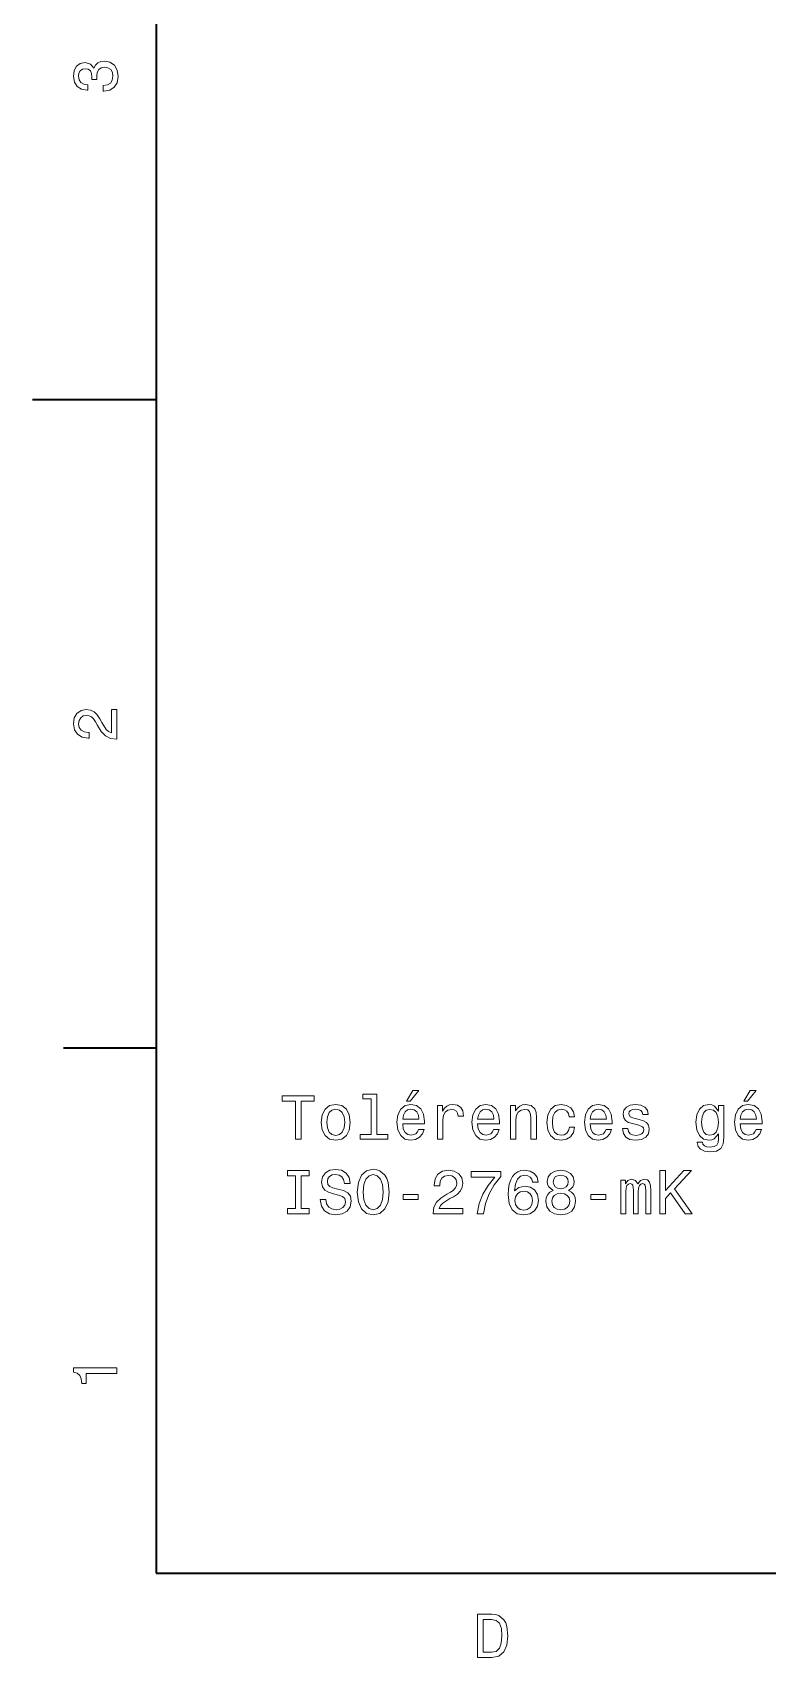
# Model space of a CAD drawing. Extents: x -215 to 297, y 0 to 210.
# Drawn here: x 0 to 59.5, y 3.2 to 134.7 of the extents above; entities that cross this region are included whole.
import ezdxf

# ---------------------------------------------------------------- set-up
doc = ezdxf.new("R2010")
doc.units = 0

msp = doc.modelspace()

# ---------------------------------------------------------------- linework, layer by layer
at = {"color": 7, "lineweight": 35}
for p, q in [((10, 200), (10, 10)), ((10, 10), (287, 10))]:
    msp.add_line(p, q, dxfattribs=at)
at = {"color": 7, "lineweight": 35, "ltscale": 0.25}
msp.add_line((10, 105), (0, 105), dxfattribs=at)
at = {"color": 7, "lineweight": 35, "ltscale": 0.1875}
msp.add_line((10, 52.5), (2.5, 52.5), dxfattribs=at)
at = {"color": 7, "lineweight": 13}
for points in [[(5.73379, 129.979111), (5.769093, 129.979111), (6.253242, 130.059799), (6.616354, 130.296829), (6.848343, 130.670029), (6.934078, 131.164276), (6.848343, 131.688766), (6.626441, 132.082138), (6.273415, 132.334305), (5.819525, 132.425079), (5.521974, 132.384735), (5.279899, 132.273788), (5.0933, 132.092224), (4.957133, 131.850143), (4.684798, 132.177963), (4.251081, 132.293961), (3.857709, 132.218307), (3.560158, 132.00145), (3.373559, 131.648422), (3.307997, 131.164276), (3.388689, 130.710388), (3.610591, 130.362396), (3.963617, 130.135452), (4.432637, 130.059799), (4.46794, 130.059799), (4.46794, 130.508652), (4.145173, 130.548996), (3.913184, 130.680115), (3.771974, 130.891937), (3.721542, 131.189484), (3.761888, 131.451736), (3.867795, 131.643372), (4.039265, 131.759369), (4.271254, 131.804764), (4.518372, 131.759369), (4.684798, 131.638336), (4.785663, 131.426514), (4.815922, 131.139053), (4.810879, 130.942368), (5.209294, 130.942368), (5.199208, 131.189484), (5.244596, 131.507217), (5.365634, 131.744247), (5.56232, 131.885452), (5.819525, 131.935883), (6.112032, 131.880417), (6.328891, 131.734161), (6.465058, 131.502167), (6.510447, 131.194534), (6.460014, 130.876801), (6.308718, 130.644821), (6.066643, 130.498566), (5.73379, 130.443085)], [(6.833213, 77.519447), (6.833213, 79.925072), (6.399496, 79.925072), (6.399496, 78.023773), (6.162464, 78.129684), (5.965778, 78.311241), (5.607709, 78.871033), (5.456412, 79.168587), (5.239553, 79.501442), (4.987392, 79.738472), (4.689842, 79.874641), (4.351945, 79.925072), (3.928314, 79.839333), (3.595461, 79.602303), (3.383646, 79.239189), (3.307997, 78.770172), (3.393732, 78.286018), (3.630764, 77.91787), (4.009006, 77.680832), (4.508286, 77.600143), (4.578891, 77.600143), (4.578891, 78.059074), (4.538545, 78.059074), (4.195605, 78.104462), (3.943444, 78.240631), (3.782061, 78.457489), (3.726585, 78.744957), (3.777017, 79.03746), (3.903098, 79.254318), (4.099784, 79.395531), (4.346902, 79.445961), (4.578891, 79.41066), (4.775577, 79.314842), (4.947046, 79.153458), (5.098343, 78.931557), (5.259727, 78.634003), (5.572406, 78.139771), (5.90526, 77.791786), (6.308718, 77.585014), (6.818084, 77.519447)], [(27.428675, 48.391209), (27.428675, 45.516571), (26.51585, 45.516571), (26.51585, 45.143372), (28.780258, 45.143372), (28.780258, 45.516571), (27.872478, 45.516571), (27.872478, 48.764408), (26.732708, 48.764408), (26.732708, 48.391209)], [(30.278099, 48.219742), (30.575649, 48.219742), (31.276657, 49.077087), (30.782421, 49.077087)], [(57.602303, 48.219742), (57.899853, 48.219742), (58.600861, 49.077087), (58.106625, 49.077087)], [(21.286022, 45.143372), (21.75, 45.143372), (21.75, 48.219742), (22.809078, 48.219742), (22.809078, 48.643372), (20.221903, 48.643372), (20.221903, 48.219742), (21.286022, 48.219742)], [(23.378963, 46.494957), (23.459654, 45.879684), (23.691643, 45.425793), (24.059799, 45.143372), (24.554035, 45.04755), (25.043228, 45.143372), (25.411383, 45.42075), (25.643372, 45.874641), (25.729107, 46.494957), (25.643372, 47.110229), (25.411383, 47.569164), (25.043228, 47.846542), (24.554035, 47.947407), (24.059799, 47.846542), (23.691643, 47.564121), (23.459654, 47.110229)], [(23.832853, 46.5), (23.878242, 46.953892), (24.019453, 47.2817), (24.246399, 47.483429), (24.554035, 47.554035), (24.856628, 47.483429), (25.083574, 47.286743), (25.224785, 46.953892), (25.275215, 46.5), (25.224785, 46.041065), (25.083574, 45.708214), (24.856628, 45.506485), (24.554035, 45.440922), (24.246399, 45.506485), (24.019453, 45.708214), (23.878242, 46.041065)], [(29.970461, 46.368877), (31.745678, 46.368877), (31.750721, 46.575649), (31.670029, 47.155621), (31.448128, 47.589336), (31.0951, 47.851585), (30.62608, 47.947407), (30.167149, 47.846542), (29.814121, 47.564121), (29.587177, 47.105186), (29.506485, 46.5), (29.582134, 45.879684), (29.809078, 45.425793), (30.157061, 45.143372), (30.61095, 45.04755), (31.004322, 45.113113), (31.327089, 45.28458), (31.564121, 45.556915), (31.700289, 45.920029), (31.261528, 45.920029), (31.17075, 45.7183), (31.039625, 45.567001), (30.666428, 45.445965), (30.378963, 45.501442), (30.162104, 45.677956), (30.020893, 45.965416), (29.970461, 46.353745)], [(29.970461, 46.742073), (30.025936, 47.090057), (30.162104, 47.347263), (30.368877, 47.503601), (30.641211, 47.559078), (30.908501, 47.503601), (31.115274, 47.347263), (31.241356, 47.090057), (31.286743, 46.742073)], [(32.784584, 45.143372), (33.228386, 45.143372), (33.228386, 46.691643), (33.273773, 47.064842), (33.409943, 47.33213), (33.631844, 47.493515), (33.929394, 47.548992), (34.151299, 47.513687), (34.317722, 47.412823), (34.418587, 47.241356), (34.453892, 47.009365), (34.90274, 47.009365), (34.84222, 47.417866), (34.675793, 47.710373), (34.398415, 47.886887), (34.020172, 47.947407), (33.76297, 47.907059), (33.541065, 47.806194), (33.344379, 47.634727), (33.188042, 47.402737), (33.188042, 47.851585), (32.784584, 47.851585)], [(36.042507, 46.368877), (37.817726, 46.368877), (37.822769, 46.575649), (37.742073, 47.155621), (37.520172, 47.589336), (37.167145, 47.851585), (36.698128, 47.947407), (36.239193, 47.846542), (35.886169, 47.564121), (35.659222, 47.105186), (35.578529, 46.5), (35.654179, 45.879684), (35.881126, 45.425793), (36.229107, 45.143372), (36.682999, 45.04755), (37.07637, 45.113113), (37.399136, 45.28458), (37.636169, 45.556915), (37.772335, 45.920029), (37.333572, 45.920029), (37.242798, 45.7183), (37.111671, 45.567001), (36.738472, 45.445965), (36.451012, 45.501442), (36.23415, 45.677956), (36.092941, 45.965416), (36.042507, 46.353745)], [(36.042507, 46.742073), (36.097984, 47.090057), (36.23415, 47.347263), (36.440922, 47.503601), (36.713257, 47.559078), (36.980549, 47.503601), (37.187321, 47.347263), (37.3134, 47.090057), (37.358788, 46.742073)], [(38.690201, 45.143372), (39.134007, 45.143372), (39.134007, 46.706772), (39.179398, 47.064842), (39.325649, 47.327087), (39.552593, 47.488472), (39.855186, 47.548992), (40.097263, 47.498558), (40.248558, 47.362392), (40.324207, 47.135445), (40.349426, 46.832851), (40.349426, 45.143372), (40.793228, 45.143372), (40.793228, 46.92363), (40.773056, 47.2817), (40.682278, 47.57925), (40.384727, 47.851585), (39.92075, 47.947407), (39.663544, 47.912102), (39.446686, 47.816284), (39.260086, 47.6549), (39.113831, 47.438042), (39.113831, 47.851585), (38.690201, 47.851585)], [(43.451012, 46.953892), (43.889771, 46.953892), (43.798992, 47.357349), (43.582134, 47.675072), (43.24424, 47.871758), (42.805477, 47.947407), (42.321327, 47.846542), (41.953171, 47.564121), (41.721184, 47.105186), (41.640491, 46.489914), (41.716141, 45.879684), (41.943085, 45.425793), (42.301155, 45.143372), (42.790348, 45.04755), (43.224068, 45.123199), (43.561962, 45.335014), (43.793949, 45.667866), (43.894814, 46.111671), (43.471184, 46.111671), (43.395535, 45.82925), (43.254326, 45.617435), (43.052597, 45.486313), (42.805477, 45.445965), (42.497841, 45.511528), (42.27594, 45.713257), (42.139771, 46.041065), (42.094383, 46.505043), (42.139771, 46.958935), (42.280983, 47.286743), (42.507927, 47.488472), (42.805477, 47.559078), (43.067726, 47.513687), (43.264412, 47.397694), (43.395535, 47.206051)], [(45.150578, 46.368877), (46.925793, 46.368877), (46.930836, 46.575649), (46.850143, 47.155621), (46.628242, 47.589336), (46.275215, 47.851585), (45.806198, 47.947407), (45.347263, 47.846542), (44.99424, 47.564121), (44.767292, 47.105186), (44.6866, 46.5), (44.762249, 45.879684), (44.989193, 45.425793), (45.337177, 45.143372), (45.791069, 45.04755), (46.184441, 45.113113), (46.507206, 45.28458), (46.74424, 45.556915), (46.880402, 45.920029), (46.441643, 45.920029), (46.350864, 45.7183), (46.219742, 45.567001), (45.846542, 45.445965), (45.559078, 45.501442), (45.34222, 45.677956), (45.201012, 45.965416), (45.150578, 46.353745)], [(45.150578, 46.742073), (45.206055, 47.090057), (45.34222, 47.347263), (45.548992, 47.503601), (45.821327, 47.559078), (46.088615, 47.503601), (46.295387, 47.347263), (46.421471, 47.090057), (46.466858, 46.742073)], [(49.124641, 46.721901), (48.695965, 46.822765), (48.378242, 46.938759), (48.272335, 47.175793), (48.302593, 47.34222), (48.408501, 47.463257), (48.579971, 47.538906), (48.827087, 47.569164), (49.064121, 47.538906), (49.250721, 47.448128), (49.371758, 47.311958), (49.422188, 47.130402), (49.855907, 47.130402), (49.855907, 47.140491), (49.780258, 47.4683), (49.573486, 47.725506), (49.250721, 47.886887), (48.827087, 47.947407), (48.398415, 47.886887), (48.085735, 47.720459), (47.88905, 47.473343), (47.828529, 47.160664), (47.873917, 46.85807), (48.015129, 46.646252), (48.247116, 46.494957), (48.585014, 46.38905), (49.07925, 46.268013), (49.381844, 46.14193), (49.462536, 46.041065), (49.492798, 45.889771), (49.447407, 45.703171), (49.32637, 45.561958), (49.129684, 45.47118), (48.867435, 45.440922), (48.590057, 45.47118), (48.388329, 45.577087), (48.252159, 45.748558), (48.196686, 45.985592), (47.768013, 45.985592), (47.838615, 45.582134), (48.045387, 45.289627), (48.373199, 45.113113), (48.827087, 45.04755), (49.301155, 45.113113), (49.649136, 45.289627), (49.86095, 45.572044), (49.9366, 45.940201), (49.881126, 46.257923), (49.724785, 46.474785), (49.467579, 46.615993)], [(55.978386, 45.264408), (55.978386, 47.851585), (55.554752, 47.851585), (55.554752, 47.412823), (55.206772, 47.811237), (54.994953, 47.912102), (54.757923, 47.947407), (54.32925, 47.846542), (53.996395, 47.564121), (53.779537, 47.110229), (53.703888, 46.5), (53.779537, 45.884727), (53.996395, 45.430836), (54.32925, 45.143372), (54.757923, 45.04755), (54.999996, 45.082851), (55.201729, 45.17363), (55.554752, 45.556915), (55.554752, 45.17363), (55.514408, 44.871037), (55.403458, 44.654179), (55.191639, 44.528099), (54.873917, 44.482708), (54.596539, 44.51297), (54.399853, 44.588615), (54.283859, 44.719742), (54.248558, 44.896252), (53.819881, 44.896252), (53.819881, 44.87608), (53.885445, 44.553314), (54.087173, 44.311237), (54.409939, 44.1549), (54.848701, 44.099422), (55.373196, 44.175072), (55.72118, 44.386887), (55.917866, 44.755043)], [(54.162823, 46.5), (54.20821, 46.948849), (54.344379, 47.2817), (54.556194, 47.478386), (54.838615, 47.548992), (55.136166, 47.478386), (55.358067, 47.2817), (55.494236, 46.948849), (55.544666, 46.5), (55.494236, 46.041065), (55.358067, 45.713257), (55.136166, 45.511528), (54.838615, 45.445965), (54.556194, 45.511528), (54.344379, 45.713257), (54.20821, 46.046108)], [(57.294666, 46.368877), (59.069881, 46.368877), (59.074924, 46.575649), (58.994232, 47.155621), (58.772331, 47.589336), (58.419304, 47.851585), (57.950287, 47.947407), (57.491352, 47.846542), (57.138325, 47.564121), (56.911381, 47.105186), (56.830688, 46.5), (56.906338, 45.879684), (57.133282, 45.425793), (57.481266, 45.143372), (57.935154, 45.04755), (58.328529, 45.113113), (58.651295, 45.28458), (58.888325, 45.556915), (59.024494, 45.920029), (58.585732, 45.920029), (58.494953, 45.7183), (58.363831, 45.567001), (57.990631, 45.445965), (57.703167, 45.501442), (57.486309, 45.677956), (57.345097, 45.965416), (57.294666, 46.353745)], [(57.294666, 46.742073), (57.35014, 47.090057), (57.486309, 47.347263), (57.693081, 47.503601), (57.965416, 47.559078), (58.232708, 47.503601), (58.43948, 47.347263), (58.565559, 47.090057), (58.610947, 46.742073)], [(21.286022, 39.520172), (20.64049, 39.520172), (20.64049, 39.096542), (22.395533, 39.096542), (22.395533, 39.520172), (21.75, 39.520172), (21.75, 42.172913), (22.395533, 42.172913), (22.395533, 42.596542), (20.64049, 42.596542), (20.64049, 42.172913), (21.286022, 42.172913)], [(23.757204, 40.251442), (23.298271, 40.251442), (23.399136, 39.716858), (23.651297, 39.323486), (24.039625, 39.086456), (24.564121, 39.000721), (25.083574, 39.081413), (25.471901, 39.303314), (25.719021, 39.651299), (25.809799, 40.110229), (25.73415, 40.523777), (25.522335, 40.791065), (25.179394, 40.967579), (24.720461, 41.098705), (24.327089, 41.194527), (24.069885, 41.305477), (23.923632, 41.466858), (23.878242, 41.719021), (23.923632, 41.945965), (24.054756, 42.117435), (24.256485, 42.233429), (24.533861, 42.273777), (24.816282, 42.223343), (25.038185, 42.087177), (25.184439, 41.860229), (25.255043, 41.552593), (25.713978, 41.552593), (25.713978, 41.562679), (25.633286, 42.036743), (25.396254, 42.389771), (25.023056, 42.611671), (24.518732, 42.687321), (24.064842, 42.611671), (23.711815, 42.399857), (23.484871, 42.072048), (23.404179, 41.648415), (23.46974, 41.270172), (23.661383, 41.01297), (23.963978, 40.841499), (24.377522, 40.710377), (24.786022, 40.594379), (25.09366, 40.483429), (25.28026, 40.322048), (25.345821, 40.059799), (25.285303, 39.792507), (25.128963, 39.590778), (24.891932, 39.464699), (24.584293, 39.424351), (24.241354, 39.479828), (23.979107, 39.641212), (23.812679, 39.903458)], [(26.293949, 40.846542), (26.384727, 40.059799), (26.646975, 39.479828), (27.055475, 39.121758), (27.590057, 39.000721), (28.119596, 39.121758), (28.533142, 39.479828), (28.790346, 40.059799), (28.886168, 40.846542), (28.790346, 41.628242), (28.679394, 41.945965), (28.533142, 42.208214), (28.119596, 42.566284), (27.867435, 42.657063), (27.590057, 42.692364), (27.050432, 42.566284), (26.641932, 42.213257), (26.384727, 41.633286)], [(26.778099, 40.846542), (26.833574, 41.456772), (27, 41.905621), (27.257206, 42.177956), (27.590057, 42.273777), (27.917868, 42.177956), (28.175072, 41.900578), (28.341499, 41.451729), (28.402018, 40.846542), (28.341499, 40.236313), (28.175072, 39.787464), (27.917868, 39.515129), (27.590057, 39.424351), (27.257206, 39.515129), (27, 39.787464), (26.833574, 40.23127)], [(32.431557, 39.096542), (34.837177, 39.096542), (34.837177, 39.530258), (32.935879, 39.530258), (33.041786, 39.767292), (33.223343, 39.963978), (33.783142, 40.322048), (34.080692, 40.473343), (34.413544, 40.690201), (34.650578, 40.942364), (34.786743, 41.239914), (34.837177, 41.577812), (34.751442, 42.001442), (34.514412, 42.334293), (34.151299, 42.546112), (33.682278, 42.621758), (33.198128, 42.536022), (32.829971, 42.298992), (32.592941, 41.92075), (32.512249, 41.421471), (32.512249, 41.350864), (32.971184, 41.350864), (32.971184, 41.391212), (33.016571, 41.73415), (33.15274, 41.986313), (33.369598, 42.147694), (33.657059, 42.203171), (33.94957, 42.152737), (34.166428, 42.026657), (34.307636, 41.829971), (34.35807, 41.582855), (34.322769, 41.350864), (34.226944, 41.154179), (34.065563, 40.982708), (33.843658, 40.831413), (33.546112, 40.670029), (33.051872, 40.357349), (32.703892, 40.024498), (32.49712, 39.621037), (32.431557, 39.111671)], [(35.99712, 39.096542), (36.506485, 39.096542), (36.672913, 39.928677), (36.965416, 40.705334), (37.378963, 41.426514), (37.918587, 42.102306), (37.918587, 42.520893), (35.518013, 42.520893), (35.518013, 42.061958), (37.434441, 42.061958), (36.879684, 41.381126), (36.461098, 40.670029), (36.168587, 39.913544)], [(40.944527, 41.653458), (40.848701, 42.061958), (40.626801, 42.364555), (40.283863, 42.556198), (39.840057, 42.621758), (39.542507, 42.586456), (39.285301, 42.490635), (39.058357, 42.334293), (38.866714, 42.112392), (38.715416, 41.835014), (38.604469, 41.49712), (38.533863, 41.098705), (38.513687, 40.649857), (38.594383, 39.93372), (38.841499, 39.414265), (39.239914, 39.101585), (39.784584, 38.995678), (40.273773, 39.086456), (40.646973, 39.323486), (40.88905, 39.696686), (40.974785, 40.17075), (40.88905, 40.649857), (40.657059, 41.018013), (40.298992, 41.25), (39.855186, 41.330692), (39.376083, 41.229828), (39.018013, 40.942364), (39.093658, 41.49712), (39.255043, 41.895535), (39.502159, 42.132565), (39.8451, 42.213257), (40.097263, 42.172913), (40.288906, 42.067005), (40.414986, 41.890491), (40.480549, 41.653458)], [(42.144814, 40.982708), (41.887611, 40.841499), (41.711098, 40.644814), (41.600143, 40.397694), (41.564842, 40.100143), (41.645535, 39.651299), (41.877525, 39.303314), (42.255768, 39.081413), (42.770172, 38.995678), (43.279541, 39.081413), (43.657784, 39.303314), (43.889771, 39.651299), (43.975506, 40.100143), (43.935158, 40.397694), (43.829254, 40.644814), (43.647697, 40.841499), (43.395535, 40.982708), (43.597263, 41.103748), (43.738472, 41.270172), (43.824211, 41.471901), (43.854469, 41.719021), (43.773777, 42.077091), (43.561962, 42.364555), (43.219021, 42.551155), (42.770172, 42.621758), (42.316284, 42.551155), (41.973343, 42.364555), (41.756485, 42.077091), (41.68084, 41.719021), (41.706055, 41.471901), (41.791786, 41.270172)], [(42.159943, 41.678677), (42.200291, 41.900578), (42.321327, 42.072048), (42.51297, 42.177956), (42.770172, 42.2183), (43.022335, 42.177956), (43.213978, 42.072048), (43.335014, 41.900578), (43.380405, 41.678677), (43.335014, 41.451729), (43.213978, 41.275215), (43.022335, 41.159222), (42.770172, 41.12392), (42.51297, 41.164265), (42.321327, 41.275215), (42.200291, 41.451729)], [(50.783859, 39.096542), (51.247837, 39.096542), (51.247837, 40.34222), (51.661385, 40.786022), (52.836452, 39.096542), (53.401295, 39.096542), (51.989193, 41.12392), (53.36095, 42.596542), (52.745678, 42.596542), (51.247837, 40.977665), (51.247837, 42.596542), (50.783859, 42.596542)], [(40.485592, 40.165707), (40.430115, 39.847984), (40.288906, 39.605907), (40.061958, 39.444527), (39.779541, 39.394093), (39.481987, 39.444527), (39.255043, 39.600864), (39.108788, 39.842941), (39.0634, 40.160664), (39.113831, 40.473343), (39.255043, 40.710377), (39.48703, 40.861671), (39.799713, 40.917149), (40.072044, 40.861671), (40.288906, 40.71542), (40.430115, 40.478386)], [(47.621758, 39.096542), (48.030258, 39.096542), (48.030258, 40.907063), (48.055473, 41.179394), (48.131126, 41.37608), (48.247116, 41.492077), (48.398415, 41.537464), (48.519455, 41.49712), (48.600143, 41.396255), (48.640488, 41.224785), (48.655617, 40.997841), (48.655617, 39.096542), (49.038902, 39.096542), (49.038902, 40.907063), (49.064121, 41.174351), (49.139771, 41.371037), (49.260807, 41.492077), (49.412102, 41.537464), (49.533142, 41.49712), (49.613831, 41.396255), (49.664265, 40.997841), (49.664265, 39.096542), (50.072769, 39.096542), (50.072769, 40.967579), (50.04755, 41.355907), (49.966858, 41.653458), (49.805473, 41.835014), (49.543228, 41.900578), (49.235588, 41.799713), (48.998558, 41.507206), (48.811958, 41.79467), (48.499279, 41.900578), (48.211815, 41.799713), (48.015129, 41.517292), (48.015129, 41.804756), (47.621758, 41.804756)], [(30.01585, 40.251442), (31.236313, 40.251442), (31.236313, 40.649857), (30.01585, 40.649857)], [(42.048992, 40.110229), (42.094383, 40.377522), (42.240635, 40.57925), (42.467583, 40.710377), (42.770172, 40.755764), (43.067726, 40.710377), (43.29467, 40.57925), (43.440926, 40.377522), (43.491356, 40.110229), (43.440926, 39.822765), (43.29467, 39.605907), (43.067726, 39.464699), (42.770172, 39.419308), (42.467583, 39.464699), (42.240635, 39.605907), (42.094383, 39.822765)], [(45.195969, 40.251442), (46.416428, 40.251442), (46.416428, 40.649857), (45.195969, 40.649857)], [(6.833213, 26.159222), (6.833213, 26.618156), (3.307997, 26.618156), (3.307997, 26.275217), (3.615634, 26.184439), (3.822406, 26.002882), (3.943444, 25.725506), (3.98379, 25.34222), (4.341859, 25.34222), (4.341859, 26.159222)], [(37.194958, 6.666787), (36.029972, 6.666787), (36.029972, 3.166787), (37.194958, 3.166787), (37.744667, 3.277738), (38.153168, 3.615634), (38.405331, 4.165346), (38.496109, 4.916787), (38.415417, 5.683357), (38.314552, 5.985951), (38.173344, 6.228026), (37.764839, 6.555836), (37.497551, 6.636527)], [(37.159653, 6.248199), (37.542938, 6.17255), (37.805187, 5.940562), (37.961525, 5.527017), (38.011959, 4.916787), (37.956482, 4.326729), (37.800144, 3.913184), (37.532852, 3.666066), (37.159653, 3.585375), (36.498989, 3.585375), (36.498989, 6.248199)]]:
    msp.add_lwpolyline(points, close=True, dxfattribs=at)

doc.saveas('drawing.dxf')
